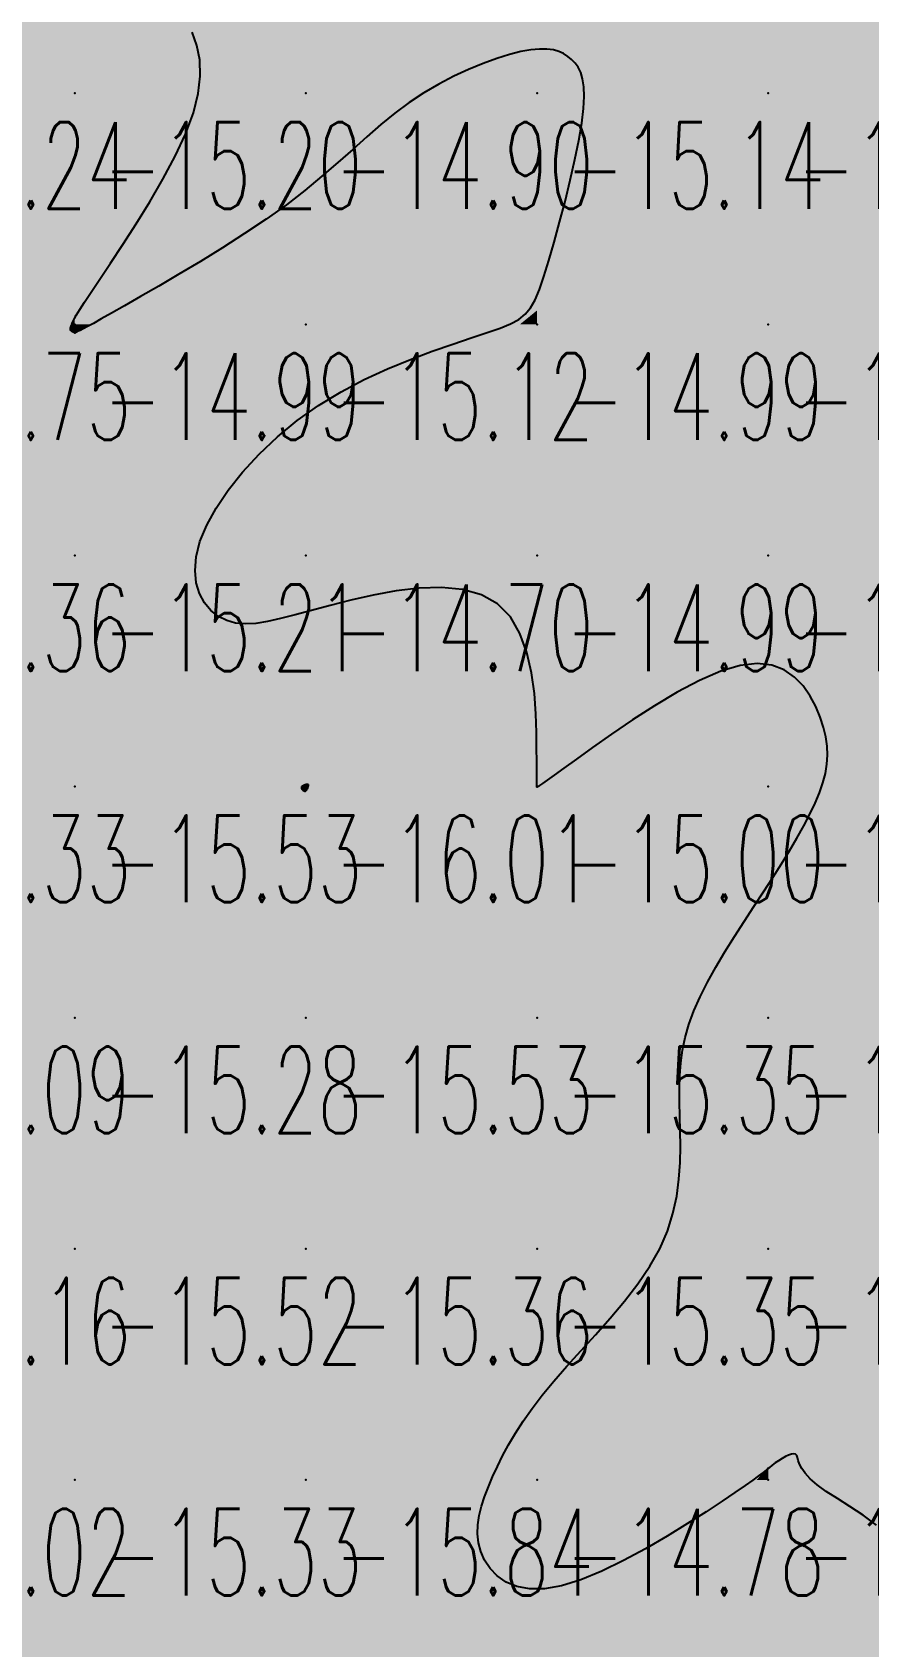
# Model space of a CAD drawing. Header units: millimetres. Extents: x 88261 to 90953, y 390274 to 392322.
# Drawn here: x 89428.4 to 89464.6, y 392020 to 392089.9 of the extents above; entities that cross this region are included whole.
import ezdxf
from ezdxf.enums import TextEntityAlignment as Align

# ---------------------------------------------------------------- set-up
doc = ezdxf.new("R2010")
doc.units = ezdxf.units.MM
doc.header["$LTSCALE"] = 25
for name, color, linetype in [('CN_03_00', 7, 'Continuous'), ('CN_04_00', 242, 'Continuous'), ('COTEAlt', 7, 'Continuous'), ('TN_COLORIAGE', 7, 'Continuous')]:
    doc.layers.add(name, color=color, linetype=linetype)
doc.styles.add('Simplex 1.0', font='Simplex.shx', dxfattribs={"width": 0.99, "height": 2.5})
doc.styles.get("Standard").update_dxf_attribs({"font": 'times.ttf'})

# ---------------------------------------------------------------- blocks, each defined once
blk = doc.blocks.new('COTE')
at = {"color": 0}
blk.add_point((0, 0), dxfattribs=at)
at = {"layer": 'COTEAlt'}
blk.add_attdef('ALT', text='', height=3.75, dxfattribs=at).set_placement((1.25, -1.25), align=Align.TOP_LEFT)

msp = doc.modelspace()

# ---------------------------------------------------------------- linework, layer by layer
at = {"layer": 'CN_03_00', "elevation": -16, "flags": 128}
msp.add_lwpolyline([(89440.349, 392057.239), (89440.354, 392057.258), (89440.356, 392057.275), (89440.357, 392057.29), (89440.356, 392057.303), (89440.353, 392057.314), (89440.349, 392057.322), (89440.343, 392057.329), (89440.335, 392057.333), (89440.325, 392057.336), (89440.314, 392057.336), (89440.3, 392057.335), (89440.285, 392057.332), (89440.268, 392057.328), (89440.249, 392057.323), (89440.228, 392057.316), (89440.205, 392057.309), (89440.181, 392057.3), (89440.157, 392057.291), (89440.134, 392057.28), (89440.112, 392057.269), (89440.093, 392057.256), (89440.076, 392057.243), (89440.064, 392057.228), (89440.057, 392057.212), (89440.054, 392057.196), (89440.055, 392057.179), (89440.06, 392057.161), (89440.068, 392057.144), (89440.078, 392057.127), (89440.091, 392057.111), (89440.105, 392057.096), (89440.121, 392057.081), (89440.137, 392057.069), (89440.154, 392057.058), (89440.171, 392057.05), (89440.189, 392057.045), (89440.207, 392057.044), (89440.225, 392057.047), (89440.242, 392057.054), (89440.258, 392057.066), (89440.274, 392057.083), (89440.288, 392057.102), (89440.302, 392057.124), (89440.315, 392057.148), (89440.326, 392057.172), (89440.335, 392057.196), (89440.343, 392057.218), (89440.349, 392057.239)], close=True, dxfattribs=at)
at = {"layer": 'CN_04_00', "elevation": -15, "flags": 128}
msp.add_lwpolyline([(89464.927, 392025.288), (89464.351, 392025.712), (89463.782, 392026.091), (89463.244, 392026.432), (89462.762, 392026.741), (89462.361, 392027.024), (89462.057, 392027.286), (89461.842, 392027.525), (89461.697, 392027.739), (89461.606, 392027.926), (89461.551, 392028.083), (89461.516, 392028.209), (89461.483, 392028.3), (89461.434, 392028.355), (89461.357, 392028.373), (89461.254, 392028.357), (89461.13, 392028.313), (89460.992, 392028.247), (89460.847, 392028.165), (89460.699, 392028.072), (89460.555, 392027.974), (89460.421, 392027.877), (89460.299, 392027.782), (89460.174, 392027.682), (89460.025, 392027.565), (89459.834, 392027.419), (89459.58, 392027.233), (89459.245, 392026.995), (89458.808, 392026.695), (89458.25, 392026.319), (89457.56, 392025.864), (89456.759, 392025.351), (89455.877, 392024.808), (89454.945, 392024.265), (89453.993, 392023.75), (89453.049, 392023.291), (89452.146, 392022.916), (89451.312, 392022.655), (89450.572, 392022.527), (89449.927, 392022.524), (89449.373, 392022.628), (89448.906, 392022.821), (89448.521, 392023.087), (89448.214, 392023.407), (89447.98, 392023.764), (89447.816, 392024.141), (89447.716, 392024.523), (89447.674, 392024.909), (89447.686, 392025.3), (89447.744, 392025.697), (89447.843, 392026.101), (89447.977, 392026.514), (89448.14, 392026.937), (89448.326, 392027.371), (89448.531, 392027.818), (89448.759, 392028.279), (89449.017, 392028.758), (89449.31, 392029.258), (89449.646, 392029.781), (89450.03, 392030.33), (89450.47, 392030.907), (89450.971, 392031.516), (89451.535, 392032.157), (89452.145, 392032.828), (89452.779, 392033.524), (89453.416, 392034.242), (89454.034, 392034.977), (89454.612, 392035.725), (89455.127, 392036.482), (89455.558, 392037.244), (89455.889, 392038.006), (89456.129, 392038.763), (89456.291, 392039.513), (89456.389, 392040.25), (89456.437, 392040.969), (89456.449, 392041.667), (89456.439, 392042.339), (89456.42, 392042.981), (89456.406, 392043.59), (89456.404, 392044.172), (89456.421, 392044.734), (89456.464, 392045.286), (89456.54, 392045.834), (89456.655, 392046.387), (89456.817, 392046.952), (89457.031, 392047.537), (89457.302, 392048.147), (89457.623, 392048.78), (89457.985, 392049.428), (89458.376, 392050.085), (89458.788, 392050.746), (89459.21, 392051.404), (89459.633, 392052.054), (89460.048, 392052.688), (89460.444, 392053.303), (89460.819, 392053.896), (89461.17, 392054.466), (89461.493, 392055.014), (89461.788, 392055.539), (89462.049, 392056.04), (89462.276, 392056.517), (89462.464, 392056.969), (89462.613, 392057.397), (89462.721, 392057.806), (89462.787, 392058.203), (89462.813, 392058.594), (89462.796, 392058.987), (89462.737, 392059.388), (89462.636, 392059.803), (89462.492, 392060.24), (89462.304, 392060.698), (89462.063, 392061.159), (89461.762, 392061.594), (89461.392, 392061.979), (89460.943, 392062.287), (89460.408, 392062.49), (89459.777, 392062.564), (89459.042, 392062.482), (89458.2, 392062.228), (89457.279, 392061.829), (89456.311, 392061.32), (89455.331, 392060.74), (89454.372, 392060.124), (89453.466, 392059.51), (89452.648, 392058.934), (89451.952, 392058.433), (89451.401, 392058.036), (89450.985, 392057.737), (89450.685, 392057.521), (89450.483, 392057.376), (89450.358, 392057.288), (89450.291, 392057.241), (89450.263, 392057.223), (89450.255, 392057.219), (89450.251, 392057.218), (89450.247, 392057.218), (89450.244, 392057.218), (89450.241, 392057.219), (89450.239, 392057.22), (89450.238, 392057.221), (89450.237, 392057.222), (89450.236, 392057.224), (89450.235, 392057.229), (89450.235, 392057.253), (89450.235, 392057.316), (89450.235, 392057.438), (89450.235, 392057.637), (89450.234, 392057.933), (89450.233, 392058.346), (89450.231, 392058.894), (89450.224, 392059.587), (89450.198, 392060.392), (89450.133, 392061.265), (89450.009, 392062.164), (89449.807, 392063.045), (89449.508, 392063.865), (89449.094, 392064.581), (89448.543, 392065.15), (89447.847, 392065.54), (89447.027, 392065.764), (89446.116, 392065.849), (89445.146, 392065.82), (89444.147, 392065.704), (89443.152, 392065.524), (89442.192, 392065.308), (89441.298, 392065.081), (89440.496, 392064.865), (89439.783, 392064.671), (89439.149, 392064.508), (89438.584, 392064.383), (89438.078, 392064.303), (89437.623, 392064.278), (89437.208, 392064.315), (89436.823, 392064.422), (89436.463, 392064.605), (89436.137, 392064.863), (89435.859, 392065.194), (89435.643, 392065.594), (89435.501, 392066.062), (89435.449, 392066.593), (89435.499, 392067.187), (89435.664, 392067.839), (89435.955, 392068.545), (89436.366, 392069.292), (89436.887, 392070.063), (89437.507, 392070.843), (89438.219, 392071.616), (89439.011, 392072.366), (89439.873, 392073.078), (89440.798, 392073.736), (89441.771, 392074.326), (89442.772, 392074.851), (89443.779, 392075.316), (89444.769, 392075.723), (89445.717, 392076.079), (89446.602, 392076.388), (89447.399, 392076.653), (89448.087, 392076.881), (89448.649, 392077.078), (89449.098, 392077.262), (89449.454, 392077.456), (89449.737, 392077.68), (89449.967, 392077.956), (89450.164, 392078.305), (89450.349, 392078.749), (89450.541, 392079.309), (89450.755, 392079.997), (89450.987, 392080.791), (89451.226, 392081.657), (89451.463, 392082.563), (89451.687, 392083.477), (89451.888, 392084.367), (89452.057, 392085.199), (89452.182, 392085.943), (89452.258, 392086.573), (89452.286, 392087.095), (89452.272, 392087.521), (89452.22, 392087.867), (89452.136, 392088.144), (89452.026, 392088.367), (89451.893, 392088.548), (89451.744, 392088.701), (89451.581, 392088.836), (89451.399, 392088.953), (89451.193, 392089.047), (89450.955, 392089.114), (89450.678, 392089.151), (89450.357, 392089.154), (89449.983, 392089.117), (89449.55, 392089.039), (89449.055, 392088.915), (89448.505, 392088.745), (89447.913, 392088.531), (89447.289, 392088.274), (89446.646, 392087.975), (89445.993, 392087.634), (89445.343, 392087.253), (89444.708, 392086.833), (89444.093, 392086.375), (89443.491, 392085.883), (89442.888, 392085.361), (89442.271, 392084.811), (89441.627, 392084.238), (89440.943, 392083.646), (89440.205, 392083.038), (89439.401, 392082.418), (89438.525, 392081.79), (89437.595, 392081.165), (89436.639, 392080.552), (89435.684, 392079.963), (89434.756, 392079.407), (89433.881, 392078.896), (89433.087, 392078.439), (89432.399, 392078.047), (89431.839, 392077.728), (89431.396, 392077.476), (89431.055, 392077.284), (89430.8, 392077.142), (89430.616, 392077.043), (89430.486, 392076.978), (89430.396, 392076.939), (89430.329, 392076.917), (89430.272, 392076.907), (89430.222, 392076.904), (89430.18, 392076.909), (89430.144, 392076.92), (89430.115, 392076.936), (89430.092, 392076.956), (89430.076, 392076.98), (89430.065, 392077.005), (89430.061, 392077.032), (89430.061, 392077.061), (89430.066, 392077.09), (89430.074, 392077.122), (89430.085, 392077.156), (89430.098, 392077.191), (89430.113, 392077.23), (89430.128, 392077.271), (89430.146, 392077.317), (89430.176, 392077.385), (89430.231, 392077.49), (89430.324, 392077.65), (89430.467, 392077.883), (89430.673, 392078.207), (89430.955, 392078.638), (89431.326, 392079.195), (89431.79, 392079.887), (89432.326, 392080.693), (89432.903, 392081.587), (89433.492, 392082.54), (89434.064, 392083.524), (89434.588, 392084.512), (89435.036, 392085.475), (89435.377, 392086.387), (89435.59, 392087.224), (89435.678, 392087.986), (89435.655, 392088.681), (89435.534, 392089.312), (89435.327, 392089.887)], dxfattribs=at)
at = {"layer": 'TN_COLORIAGE', "color": 231}
for points in [[(89436.829, 392087.239, -14.751), (89434.698, 392091.689, -14.751), (89440.249, 392087.239, -14.751), (89440.249, 392097.239, -14.751)], [(89444.437, 392087.239, -14.516), (89450.249, 392089.534, -14.516), (89440.249, 392087.239, -14.516), (89450.249, 392097.239, -14.516)], [(89440.249, 392097.239, -14.516), (89440.249, 392087.239, -14.516), (89450.249, 392097.239, -14.516)], [(89450.249, 392089.534, -14.253), (89451.867, 392088.858, -14.253), (89450.249, 392097.239, -14.253), (89460.249, 392097.239, -14.253)], [(89452.745, 392087.239, -14.253), (89451.867, 392088.858, -14.253), (89460.249, 392087.239, -14.253), (89460.249, 392097.239, -14.253)], [(89460.249, 392097.239, -14.137), (89460.249, 392087.239, -14.137), (89470.249, 392097.239, -14.137)], [(89460.249, 392087.239, -14.137), (89470.249, 392087.239, -14.137), (89470.249, 392097.239, -14.137)], [(89430.249, 392077.673, -14.896), (89436.829, 392087.239, -14.896), (89430.249, 392077.239, -14.896), (89440.249, 392087.239, -14.896)], [(89430.975, 392077.239, -14.896), (89440.249, 392082.507, -14.896), (89430.249, 392077.239, -14.896), (89440.249, 392087.239, -14.896)], [(89440.249, 392082.507, -14.896), (89444.437, 392087.239, -14.896), (89440.249, 392087.239, -14.896)], [(89450.249, 392077.239, -14.566), (89460.249, 392077.239, -14.566), (89460.249, 392087.239, -14.566)], [(89450.249, 392077.844, -14.566), (89452.745, 392087.239, -14.566), (89450.249, 392077.239, -14.566), (89460.249, 392087.239, -14.566)], [(89460.249, 392087.239, -14.607), (89460.249, 392077.239, -14.607), (89470.249, 392087.239, -14.607)], [(89460.249, 392077.239, -14.607), (89470.249, 392077.239, -14.607), (89470.249, 392087.239, -14.607)], [(89449.506, 392077.239, -14.991), (89450.249, 392077.844, -14.991), (89450.249, 392077.239, -14.991)], [(89430.249, 392076.818, -14.991), (89430.003, 392076.994, -14.991), (89430.249, 392077.239, -14.991)], [(89430.003, 392076.994, -14.991), (89430.129, 392077.239, -14.991), (89430.249, 392077.239, -14.991)], [(89430.249, 392077.673, -14.991), (89430.129, 392077.239, -14.991), (89430.249, 392077.239, -14.991)], [(89430.975, 392077.239, -14.991), (89430.249, 392076.818, -14.991), (89430.249, 392077.239, -14.991)], [(89440.249, 392067.239, -14.991), (89450.249, 392067.239, -14.991), (89450.249, 392077.239, -14.991)], [(89449.506, 392077.239, -14.696), (89440.249, 392074.484, -14.696), (89450.249, 392077.239, -14.696), (89440.249, 392067.239, -14.696)], [(89450.249, 392067.239, -14.719), (89460.249, 392067.239, -14.719), (89460.249, 392077.239, -14.719)], [(89450.249, 392077.239, -14.719), (89450.249, 392067.239, -14.719), (89460.249, 392077.239, -14.719)], [(89460.249, 392077.239, -14.5), (89460.249, 392067.239, -14.5), (89470.249, 392077.239, -14.5)], [(89460.249, 392067.239, -14.5), (89470.249, 392067.239, -14.5), (89470.249, 392077.239, -14.5)], [(89440.249, 392074.484, -14.696), (89434.284, 392067.239, -14.696), (89440.249, 392067.239, -14.696)], [(89434.284, 392067.239, -14.696), (89436.601, 392063.591, -14.696), (89440.249, 392067.239, -14.696)], [(89436.601, 392063.591, -14.696), (89440.249, 392064.928, -14.696), (89440.249, 392067.239, -14.696)], [(89450.193, 392067.183, -14.696), (89440.249, 392064.928, -14.696), (89450.249, 392067.239, -14.696), (89440.249, 392067.239, -14.696)], [(89450.24, 392057.239, -14.994), (89450.193, 392067.183, -14.994), (89450.249, 392057.239, -14.994), (89450.249, 392067.239, -14.994)], [(89450.249, 392067.239, -14.934), (89450.249, 392057.239, -14.934), (89460.249, 392067.239, -14.934)], [(89450.303, 392057.239, -14.934), (89460.249, 392064.428, -14.934), (89450.249, 392057.239, -14.934), (89460.249, 392067.239, -14.934)], [(89460.249, 392064.428, -14.546), (89462.952, 392059.942, -14.546), (89460.249, 392067.239, -14.546), (89470.249, 392067.239, -14.546)], [(89462.952, 392059.942, -14.533), (89462.896, 392057.239, -14.533), (89470.249, 392067.239, -14.533), (89470.249, 392057.239, -14.533)], [(89450.249, 392057.213, -14.999), (89450.232, 392057.222, -14.999), (89450.249, 392057.239, -14.999)], [(89450.232, 392057.222, -14.999), (89450.24, 392057.239, -14.999), (89450.249, 392057.239, -14.999)], [(89450.303, 392057.239, -14.999), (89450.249, 392057.213, -14.999), (89450.249, 392057.239, -14.999)], [(89460.249, 392052.913, -14.533), (89462.896, 392057.239, -14.533), (89460.249, 392047.239, -14.533), (89470.249, 392057.239, -14.533)], [(89460.249, 392047.239, -14.533), (89470.249, 392047.239, -14.533), (89470.249, 392057.239, -14.533)], [(89460.249, 392052.913, -14.779), (89456.394, 392047.239, -14.779), (89460.249, 392047.239, -14.779)], [(89456.684, 392037.239, -14.779), (89456.361, 392043.351, -14.779), (89460.249, 392037.239, -14.779), (89460.249, 392047.239, -14.779)], [(89456.361, 392043.351, -14.779), (89456.394, 392047.239, -14.779), (89460.249, 392047.239, -14.779)], [(89460.249, 392037.239, -14.887), (89470.249, 392037.239, -14.887), (89470.249, 392047.239, -14.887)], [(89460.249, 392047.239, -14.887), (89460.249, 392037.239, -14.887), (89470.249, 392047.239, -14.887)], [(89456.684, 392037.239, -14.777), (89450.249, 392031.154, -14.777), (89460.249, 392037.239, -14.777), (89450.249, 392027.239, -14.777)], [(89460.249, 392027.813, -14.777), (89459.751, 392027.239, -14.777), (89460.249, 392037.239, -14.777), (89450.249, 392027.239, -14.777)], [(89461.779, 392028.77, -14.808), (89460.249, 392027.813, -14.808), (89470.249, 392037.239, -14.808), (89460.249, 392037.239, -14.808)], [(89461.779, 392028.77, -14.894), (89461.239, 392027.239, -14.894), (89470.249, 392037.239, -14.894), (89470.249, 392027.239, -14.894)], [(89450.249, 392031.154, -14.777), (89448.146, 392027.239, -14.777), (89450.249, 392027.239, -14.777)], [(89447.125, 392024.115, -14.777), (89448.146, 392027.239, -14.777), (89450.249, 392027.239, -14.777)], [(89450.249, 392021.143, -14.777), (89447.125, 392024.115, -14.777), (89450.249, 392027.239, -14.777)], [(89459.751, 392027.239, -14.777), (89450.249, 392021.143, -14.777), (89450.249, 392027.239, -14.777)], [(89461.239, 392027.239, -14.894), (89467.429, 392024.419, -14.894), (89470.249, 392027.239, -14.894)]]:
    msp.add_solid(points, dxfattribs=at)
at = {"layer": 'TN_COLORIAGE', "color": 241}
for points in [[(89420.249, 392087.239, -15), (89427.355, 392094.346, -15), (89430.249, 392087.239, -15), (89430.249, 392093.963, -15)], [(89434.698, 392091.689, -15.2), (89430.249, 392093.963, -15.2), (89430.249, 392087.239, -15.2)], [(89434.698, 392091.689, -15.2), (89436.829, 392087.239, -15.2), (89430.249, 392087.239, -15.2)], [(89450.249, 392089.534, -15.144), (89444.437, 392087.239, -15.144), (89450.249, 392087.239, -15.144)], [(89451.867, 392088.858, -15.144), (89450.249, 392089.534, -15.144), (89450.249, 392087.239, -15.144)], [(89451.867, 392088.858, -15.144), (89452.745, 392087.239, -15.144), (89450.249, 392087.239, -15.144)], [(89420.249, 392077.239, -15), (89430.129, 392077.239, -15), (89430.249, 392087.239, -15), (89430.249, 392077.673, -15)], [(89420.249, 392087.239, -15.2), (89420.249, 392077.239, -15.2), (89430.249, 392087.239, -15.2)], [(89436.829, 392087.239, -15.2), (89430.249, 392077.673, -15.2), (89430.249, 392087.239, -15.2)], [(89450.249, 392087.239, -15), (89444.437, 392087.239, -15), (89440.249, 392077.239, -15), (89440.249, 392082.507, -15)], [(89450.249, 392087.239, -15), (89450.249, 392077.844, -15), (89440.249, 392077.239, -15), (89449.506, 392077.239, -15)], [(89452.745, 392087.239, -15.144), (89450.249, 392077.844, -15.144), (89450.249, 392087.239, -15.144)], [(89440.249, 392082.507, -15.116), (89430.975, 392077.239, -15.116), (89440.249, 392077.239, -15.116)], [(89420.249, 392077.239, -15), (89430.129, 392077.239, -15), (89420.249, 392067.239, -15), (89430.003, 392076.994, -15)], [(89420.249, 392067.239, -15), (89430.003, 392076.994, -15), (89430.249, 392067.239, -15), (89430.249, 392076.818, -15)], [(89430.249, 392067.239, -15), (89430.249, 392076.818, -15), (89440.249, 392077.239, -15), (89430.975, 392077.239, -15)], [(89430.249, 392067.239, -15), (89434.284, 392067.239, -15), (89440.249, 392077.239, -15), (89440.249, 392074.484, -15)], [(89440.249, 392074.484, -15.116), (89449.506, 392077.239, -15.116), (89440.249, 392077.239, -15.116)], [(89420.249, 392057.239, -15.206), (89430.249, 392057.239, -15.206), (89430.249, 392067.239, -15.206)], [(89420.249, 392067.239, -15.206), (89420.249, 392057.239, -15.206), (89430.249, 392067.239, -15.206)], [(89430.249, 392057.239, -15), (89436.601, 392063.591, -15), (89430.249, 392067.239, -15), (89434.284, 392067.239, -15)], [(89440.361, 392057.352, -15), (89450.193, 392067.183, -15), (89440.249, 392057.326, -15), (89440.249, 392064.928, -15)], [(89440.362, 392057.239, -15), (89450.24, 392057.239, -15), (89440.361, 392057.352, -15), (89450.193, 392067.183, -15)], [(89440.011, 392057.239, -15), (89440.249, 392057.326, -15), (89430.249, 392057.239, -15), (89440.249, 392064.928, -15)], [(89440.249, 392064.928, -15.53), (89436.601, 392063.591, -15.53), (89430.249, 392057.239, -15.53)], [(89460.249, 392064.428, -15.168), (89450.303, 392057.239, -15.168), (89460.249, 392057.239, -15.168)], [(89462.952, 392059.942, -15.168), (89460.249, 392064.428, -15.168), (89460.249, 392057.239, -15.168)], [(89462.896, 392057.239, -15.168), (89462.952, 392059.942, -15.168), (89460.249, 392057.239, -15.168)], [(89421.792, 392048.782, -15.328), (89420.249, 392048.372, -15.328), (89430.249, 392057.239, -15.328), (89420.249, 392057.239, -15.328)], [(89421.792, 392048.782, -15.277), (89421.311, 392047.239, -15.277), (89430.249, 392057.239, -15.277), (89430.249, 392047.239, -15.277)], [(89440.011, 392057.239, -15.277), (89440.093, 392057.083, -15.277), (89430.249, 392057.239, -15.277), (89430.249, 392047.239, -15.277)], [(89440.249, 392057.001, -15.277), (89440.093, 392057.083, -15.277), (89440.249, 392047.239, -15.277), (89430.249, 392047.239, -15.277)], [(89440.249, 392057.001, -15), (89440.362, 392057.239, -15), (89440.249, 392047.239, -15), (89450.24, 392057.239, -15)], [(89450.24, 392057.239, -15.532), (89450.232, 392057.222, -15.532), (89440.249, 392047.239, -15.532)], [(89440.249, 392047.239, -15), (89450.232, 392057.222, -15), (89450.249, 392047.239, -15), (89450.249, 392057.213, -15)], [(89450.249, 392047.239, -15), (89456.394, 392047.239, -15), (89460.249, 392057.239, -15), (89460.249, 392052.913, -15)], [(89450.249, 392047.239, -15), (89450.249, 392057.213, -15), (89460.249, 392057.239, -15), (89450.303, 392057.239, -15)], [(89462.896, 392057.239, -15.168), (89460.249, 392052.913, -15.168), (89460.249, 392057.239, -15.168)], [(89421.311, 392047.239, -15.277), (89422.101, 392039.091, -15.277), (89430.249, 392047.239, -15.277)], [(89422.811, 392037.239, -15.277), (89422.101, 392039.091, -15.277), (89430.249, 392037.239, -15.277), (89430.249, 392047.239, -15.277)], [(89430.249, 392047.239, -15.532), (89430.249, 392037.239, -15.532), (89440.249, 392047.239, -15.532)], [(89430.249, 392037.239, -15.532), (89440.249, 392037.239, -15.532), (89440.249, 392047.239, -15.532)], [(89440.249, 392037.239, -15.352), (89450.249, 392037.239, -15.352), (89450.249, 392047.239, -15.352)], [(89440.249, 392047.239, -15.352), (89440.249, 392037.239, -15.352), (89450.249, 392047.239, -15.352)], [(89450.249, 392047.239, -15), (89456.394, 392047.239, -15), (89450.249, 392037.239, -15), (89456.361, 392043.351, -15)], [(89456.361, 392043.351, -15.347), (89456.684, 392037.239, -15.347), (89450.249, 392037.239, -15.347)], [(89420.557, 392027.548, -15.335), (89420.472, 392027.239, -15.335), (89430.249, 392037.239, -15.335), (89430.249, 392027.239, -15.335)], [(89420.557, 392027.548, -15.523), (89422.811, 392037.239, -15.523), (89430.249, 392037.239, -15.523)], [(89430.249, 392027.239, -15.357), (89440.249, 392027.239, -15.357), (89440.249, 392037.239, -15.357)], [(89430.249, 392037.239, -15.357), (89430.249, 392027.239, -15.357), (89440.249, 392037.239, -15.357)], [(89440.249, 392027.239, -15), (89448.146, 392027.239, -15), (89450.249, 392037.239, -15), (89450.249, 392031.154, -15)], [(89440.249, 392037.239, -15.347), (89440.249, 392027.239, -15.347), (89450.249, 392037.239, -15.347)], [(89450.249, 392031.154, -15.347), (89456.684, 392037.239, -15.347), (89450.249, 392037.239, -15.347)], [(89461.239, 392027.239, -15.012), (89461.779, 392028.77, -15.012), (89460.249, 392027.239, -15.012)], [(89460.249, 392027.813, -15.012), (89461.779, 392028.77, -15.012), (89460.249, 392027.239, -15.012)], [(89459.751, 392027.239, -15.012), (89460.249, 392027.813, -15.012), (89460.249, 392027.239, -15.012)], [(89420.472, 392027.239, -15.335), (89421.835, 392018.825, -15.335), (89430.249, 392027.239, -15.335)], [(89422.153, 392017.239, -15.335), (89421.835, 392018.825, -15.335), (89430.249, 392017.239, -15.335), (89430.249, 392027.239, -15.335)], [(89430.249, 392027.239, -15.837), (89430.249, 392017.239, -15.837), (89440.249, 392027.239, -15.837)], [(89430.249, 392017.239, -15.837), (89440.249, 392017.239, -15.837), (89440.249, 392027.239, -15.837)], [(89440.249, 392027.239, -15), (89448.146, 392027.239, -15), (89440.249, 392017.239, -15), (89447.125, 392024.115, -15)], [(89450.249, 392017.239, -15.012), (89460.249, 392017.239, -15.012), (89460.249, 392027.239, -15.012)], [(89450.249, 392017.239, -15), (89450.249, 392021.143, -15), (89460.249, 392027.239, -15), (89459.751, 392027.239, -15)], [(89460.249, 392017.239, -15), (89467.429, 392024.419, -15), (89460.249, 392027.239, -15), (89461.239, 392027.239, -15)], [(89440.249, 392017.239, -15), (89447.125, 392024.115, -15), (89450.249, 392017.239, -15), (89450.249, 392021.143, -15)], [(89467.429, 392024.419, -15.271), (89467.73, 392017.239, -15.271), (89460.249, 392017.239, -15.271)]]:
    msp.add_solid(points, dxfattribs=at)
at = {"layer": 'TN_COLORIAGE', "color": 183}
for points in [[(89440.249, 392057.326, -16.011), (89440.011, 392057.239, -16.011), (89440.249, 392057.239, -16.011)], [(89440.093, 392057.083, -16.011), (89440.011, 392057.239, -16.011), (89440.249, 392057.239, -16.011)], [(89440.093, 392057.083, -16.011), (89440.249, 392057.001, -16.011), (89440.249, 392057.239, -16.011)], [(89440.249, 392057.326, -16.011), (89440.361, 392057.352, -16.011), (89440.249, 392057.239, -16.011)], [(89440.361, 392057.352, -16.011), (89440.362, 392057.239, -16.011), (89440.249, 392057.239, -16.011)], [(89440.362, 392057.239, -16.011), (89440.249, 392057.001, -16.011), (89440.249, 392057.239, -16.011)]]:
    msp.add_solid(points, dxfattribs=at)

# ---------------------------------------------------------------- block references
at = {"layer": 'COTEAlt'}
ref = msp.add_blockref('COTE', (89420.249, 392087.239), dxfattribs=at)
ref.add_attrib('ALT', '-15.24', dxfattribs={"height": 3.75, "style": 'Simplex 1.0', "width": 0.6}).set_placement((89421.499, 392085.989), align=Align.TOP_LEFT)
ref = msp.add_blockref('COTE', (89430.249, 392087.239), dxfattribs=at)
ref.add_attrib('ALT', '-15.20', dxfattribs={"height": 3.75, "style": 'Simplex 1.0', "width": 0.6}).set_placement((89431.499, 392085.989), align=Align.TOP_LEFT)
ref = msp.add_blockref('COTE', (89440.249, 392087.239), dxfattribs=at)
ref.add_attrib('ALT', '-14.90', dxfattribs={"height": 3.75, "style": 'Simplex 1.0', "width": 0.6}).set_placement((89441.499, 392085.989), align=Align.TOP_LEFT)
ref = msp.add_blockref('COTE', (89450.249, 392087.239), dxfattribs=at)
ref.add_attrib('ALT', '-15.14', dxfattribs={"height": 3.75, "style": 'Simplex 1.0', "width": 0.6}).set_placement((89451.499, 392085.989), align=Align.TOP_LEFT)
ref = msp.add_blockref('COTE', (89460.249, 392087.239), dxfattribs=at)
ref.add_attrib('ALT', '-14.57', dxfattribs={"height": 3.75, "style": 'Simplex 1.0', "width": 0.6}).set_placement((89461.499, 392085.989), align=Align.TOP_LEFT)
ref = msp.add_blockref('COTE', (89420.249, 392077.239), dxfattribs=at)
ref.add_attrib('ALT', '-15.75', dxfattribs={"height": 3.75, "style": 'Simplex 1.0', "width": 0.6}).set_placement((89421.499, 392075.989), align=Align.TOP_LEFT)
ref = msp.add_blockref('COTE', (89430.249, 392077.239), dxfattribs=at)
ref.add_attrib('ALT', '-14.99', dxfattribs={"height": 3.75, "style": 'Simplex 1.0', "width": 0.6}).set_placement((89431.499, 392075.989), align=Align.TOP_LEFT)
ref = msp.add_blockref('COTE', (89440.249, 392077.239), dxfattribs=at)
ref.add_attrib('ALT', '-15.12', dxfattribs={"height": 3.75, "style": 'Simplex 1.0', "width": 0.6}).set_placement((89441.499, 392075.989), align=Align.TOP_LEFT)
ref = msp.add_blockref('COTE', (89450.249, 392077.239), dxfattribs=at)
ref.add_attrib('ALT', '-14.99', dxfattribs={"height": 3.75, "style": 'Simplex 1.0', "width": 0.6}).set_placement((89451.499, 392075.989), align=Align.TOP_LEFT)
ref = msp.add_blockref('COTE', (89460.249, 392077.239), dxfattribs=at)
ref.add_attrib('ALT', '-14.72', dxfattribs={"height": 3.75, "style": 'Simplex 1.0', "width": 0.6}).set_placement((89461.499, 392075.989), align=Align.TOP_LEFT)
ref = msp.add_blockref('COTE', (89420.249, 392067.239), dxfattribs=at)
ref.add_attrib('ALT', '-15.36', dxfattribs={"height": 3.75, "style": 'Simplex 1.0', "width": 0.6}).set_placement((89421.499, 392065.989), align=Align.TOP_LEFT)
ref = msp.add_blockref('COTE', (89430.249, 392067.239), dxfattribs=at)
ref.add_attrib('ALT', '-15.21', dxfattribs={"height": 3.75, "style": 'Simplex 1.0', "width": 0.6}).set_placement((89431.499, 392065.989), align=Align.TOP_LEFT)
ref = msp.add_blockref('COTE', (89440.249, 392067.239), dxfattribs=at)
ref.add_attrib('ALT', '-14.70', dxfattribs={"height": 3.75, "style": 'Simplex 1.0', "width": 0.6}).set_placement((89441.499, 392065.989), align=Align.TOP_LEFT)
ref = msp.add_blockref('COTE', (89450.249, 392067.239), dxfattribs=at)
ref.add_attrib('ALT', '-14.99', dxfattribs={"height": 3.75, "style": 'Simplex 1.0', "width": 0.6}).set_placement((89451.499, 392065.989), align=Align.TOP_LEFT)
ref = msp.add_blockref('COTE', (89460.249, 392067.239), dxfattribs=at)
ref.add_attrib('ALT', '-14.93', dxfattribs={"height": 3.75, "style": 'Simplex 1.0', "width": 0.6}).set_placement((89461.499, 392065.989), align=Align.TOP_LEFT)
ref = msp.add_blockref('COTE', (89420.249, 392057.239), dxfattribs=at)
ref.add_attrib('ALT', '-15.33', dxfattribs={"height": 3.75, "style": 'Simplex 1.0', "width": 0.6}).set_placement((89421.499, 392055.989), align=Align.TOP_LEFT)
ref = msp.add_blockref('COTE', (89430.249, 392057.239), dxfattribs=at)
ref.add_attrib('ALT', '-15.53', dxfattribs={"height": 3.75, "style": 'Simplex 1.0', "width": 0.6}).set_placement((89431.499, 392055.989), align=Align.TOP_LEFT)
ref = msp.add_blockref('COTE', (89440.249, 392057.239), dxfattribs=at)
ref.add_attrib('ALT', '-16.01', dxfattribs={"height": 3.75, "style": 'Simplex 1.0', "width": 0.6}).set_placement((89441.499, 392055.989), align=Align.TOP_LEFT)
ref = msp.add_blockref('COTE', (89450.249, 392057.239), dxfattribs=at)
ref.add_attrib('ALT', '-15.00', dxfattribs={"height": 3.75, "style": 'Simplex 1.0', "width": 0.6}).set_placement((89451.499, 392055.989), align=Align.TOP_LEFT)
ref = msp.add_blockref('COTE', (89460.249, 392057.239), dxfattribs=at)
ref.add_attrib('ALT', '-15.17', dxfattribs={"height": 3.75, "style": 'Simplex 1.0', "width": 0.6}).set_placement((89461.499, 392055.989), align=Align.TOP_LEFT)
ref = msp.add_blockref('COTE', (89420.249, 392047.239), dxfattribs=at)
ref.add_attrib('ALT', '-16.09', dxfattribs={"height": 3.75, "style": 'Simplex 1.0', "width": 0.6}).set_placement((89421.499, 392045.989), align=Align.TOP_LEFT)
ref = msp.add_blockref('COTE', (89430.249, 392047.239), dxfattribs=at)
ref.add_attrib('ALT', '-15.28', dxfattribs={"height": 3.75, "style": 'Simplex 1.0', "width": 0.6}).set_placement((89431.499, 392045.989), align=Align.TOP_LEFT)
ref = msp.add_blockref('COTE', (89440.249, 392047.239), dxfattribs=at)
ref.add_attrib('ALT', '-15.53', dxfattribs={"height": 3.75, "style": 'Simplex 1.0', "width": 0.6}).set_placement((89441.499, 392045.989), align=Align.TOP_LEFT)
ref = msp.add_blockref('COTE', (89450.249, 392047.239), dxfattribs=at)
ref.add_attrib('ALT', '-15.35', dxfattribs={"height": 3.75, "style": 'Simplex 1.0', "width": 0.6}).set_placement((89451.499, 392045.989), align=Align.TOP_LEFT)
ref = msp.add_blockref('COTE', (89460.249, 392047.239), dxfattribs=at)
ref.add_attrib('ALT', '-14.78', dxfattribs={"height": 3.75, "style": 'Simplex 1.0', "width": 0.6}).set_placement((89461.499, 392045.989), align=Align.TOP_LEFT)
ref = msp.add_blockref('COTE', (89420.249, 392037.239), dxfattribs=at)
ref.add_attrib('ALT', '-16.16', dxfattribs={"height": 3.75, "style": 'Simplex 1.0', "width": 0.6}).set_placement((89421.499, 392035.989), align=Align.TOP_LEFT)
ref = msp.add_blockref('COTE', (89430.249, 392037.239), dxfattribs=at)
ref.add_attrib('ALT', '-15.52', dxfattribs={"height": 3.75, "style": 'Simplex 1.0', "width": 0.6}).set_placement((89431.499, 392035.989), align=Align.TOP_LEFT)
ref = msp.add_blockref('COTE', (89440.249, 392037.239), dxfattribs=at)
ref.add_attrib('ALT', '-15.36', dxfattribs={"height": 3.75, "style": 'Simplex 1.0', "width": 0.6}).set_placement((89441.499, 392035.989), align=Align.TOP_LEFT)
ref = msp.add_blockref('COTE', (89450.249, 392037.239), dxfattribs=at)
ref.add_attrib('ALT', '-15.35', dxfattribs={"height": 3.75, "style": 'Simplex 1.0', "width": 0.6}).set_placement((89451.499, 392035.989), align=Align.TOP_LEFT)
ref = msp.add_blockref('COTE', (89460.249, 392037.239), dxfattribs=at)
ref.add_attrib('ALT', '-14.81', dxfattribs={"height": 3.75, "style": 'Simplex 1.0', "width": 0.6}).set_placement((89461.499, 392035.989), align=Align.TOP_LEFT)
ref = msp.add_blockref('COTE', (89420.249, 392027.239), dxfattribs=at)
ref.add_attrib('ALT', '-16.02', dxfattribs={"height": 3.75, "style": 'Simplex 1.0', "width": 0.6}).set_placement((89421.499, 392025.989), align=Align.TOP_LEFT)
ref = msp.add_blockref('COTE', (89430.249, 392027.239), dxfattribs=at)
ref.add_attrib('ALT', '-15.33', dxfattribs={"height": 3.75, "style": 'Simplex 1.0', "width": 0.6}).set_placement((89431.499, 392025.989), align=Align.TOP_LEFT)
ref = msp.add_blockref('COTE', (89440.249, 392027.239), dxfattribs=at)
ref.add_attrib('ALT', '-15.84', dxfattribs={"height": 3.75, "style": 'Simplex 1.0', "width": 0.6}).set_placement((89441.499, 392025.989), align=Align.TOP_LEFT)
ref = msp.add_blockref('COTE', (89450.249, 392027.239), dxfattribs=at)
ref.add_attrib('ALT', '-14.78', dxfattribs={"height": 3.75, "style": 'Simplex 1.0', "width": 0.6}).set_placement((89451.499, 392025.989), align=Align.TOP_LEFT)
ref = msp.add_blockref('COTE', (89460.249, 392027.239), dxfattribs=at)
ref.add_attrib('ALT', '-15.01', dxfattribs={"height": 3.75, "style": 'Simplex 1.0', "width": 0.6}).set_placement((89461.499, 392025.989), align=Align.TOP_LEFT)

doc.saveas('drawing.dxf')
